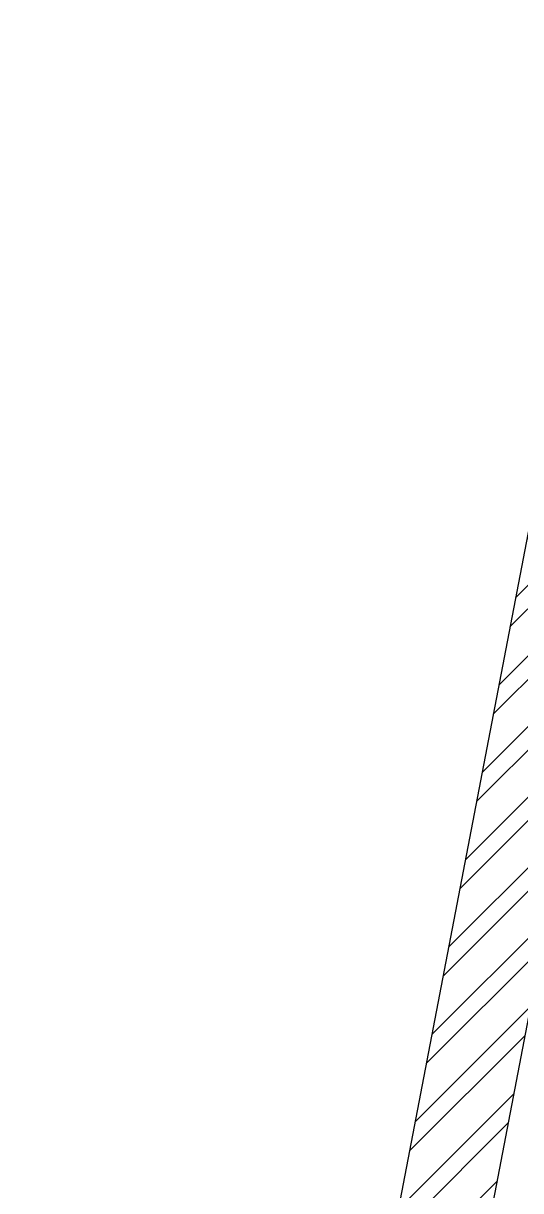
# Model space of a CAD drawing. Header units: feet. Extents: x 5858550 to 5870167, y -5283948 to -5274256.
# Drawn here: x 5858550 to 5859794, y -5277175 to -5274256 of the extents above; entities that cross this region are included whole.
import ezdxf

# ---------------------------------------------------------------- set-up
doc = ezdxf.new("R2010")
doc.units = ezdxf.units.FT
doc.header["$LTSCALE"] = 33
doc.header["$MEASUREMENT"] = 0
doc.layers.add('A-WALL', color=1, linetype='Continuous')
doc.layers.add('LN-HATCH', color=251, linetype='Continuous', lineweight=0)
doc.layers.add('PLANO-CARPET', color=3, linetype='Continuous', lineweight=18)

# ---------------------------------------------------------------- blocks, each defined once
blk = doc.blocks.new('A$C068cc6a0')
at = {"layer": 'LN-HATCH'}
h = blk.add_hatch(dxfattribs=at)
h.set_pattern_fill('ANSI32', color=256, scale=333, angle=180)
h.set_pattern_definition([(225, (-5972315.66, 5275308.9), (88.2999593, -88.2999593), []), (225, (-5972374.53, 5275308.9), (88.2999593, -88.2999593), [])])
h.paths.add_polyline_path([(-2365.3, -3862.6), (-2381.2, -4116.1), (-429.2, -4238.1), (-413.3, -3984.6)], flags=17)
h.paths.add_polyline_path([(-1524.1, 528), (1524.1, -528), (1582.5, -294.2), (1497, -276.7), (-1698.9, 830.5), (-2544.8, -3584.5), (-3205.3, -8843.2), (-2973.1, -8829), (-2381.2, -4116.1), (-2365.3, -3862.6)])
h.paths.add_polyline_path([(1866.3, -352.1), (1822.3, -576.5), (4883.4, -1201.6), (4945.3, -980), (4924.6, -976.7)])
h.paths.add_polyline_path([(5298.5, -1037.3), (5236.6, -1258.9), (8182.7, -1736.8), (8182.7, -7197.9), (8411.3, -7197.9), (8411.3, -1542.2)])
at = {"layer": 'A-WALL'}
for p, q in [((-1698.9, 830.5), (-2544.8, -3584.5)), ((-1524.1, 528), (-2365.3, -3862.6))]:
    blk.add_line(p, q, dxfattribs=at)

msp = doc.modelspace()

# ---------------------------------------------------------------- block references
at = {"layer": 'PLANO-CARPET', "color": 2}
msp.add_blockref('A$C068cc6a0', (5861755.4, -5275086.2), dxfattribs=at)

doc.saveas('drawing.dxf')
